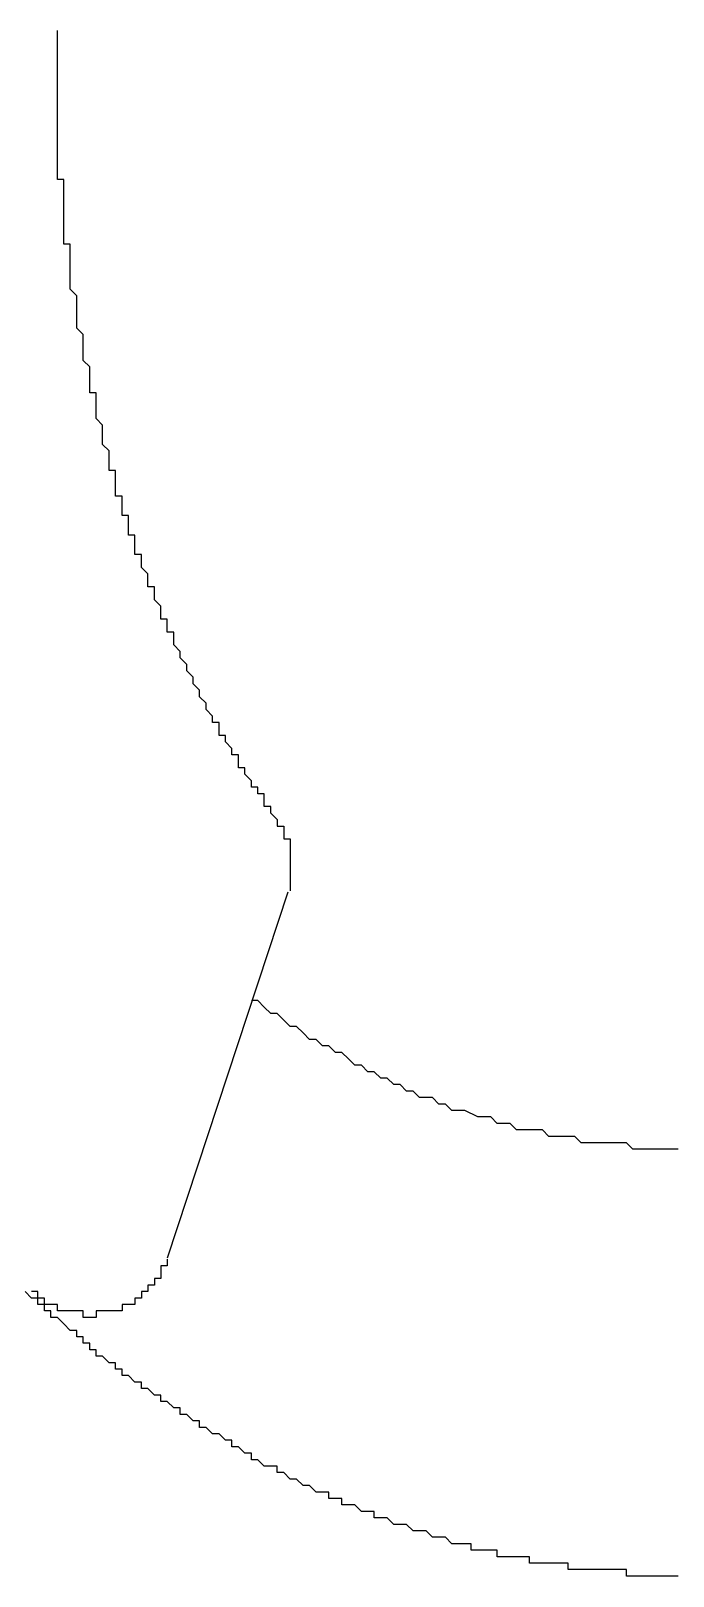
# Model space of a CAD drawing. Header units: inches. Extents: x -233729 to 737493, y -275239 to 196021.
# Drawn here: x 356534 to 356633.3, y -221943.6 to -221704.6 of the extents above; entities that cross this region are included whole.
import ezdxf

# ---------------------------------------------------------------- set-up
doc = ezdxf.new("R2010")
doc.units = ezdxf.units.IN
doc.header["$MEASUREMENT"] = 0
doc.layers.add('_FL_FAC_OFFICES', color=252, linetype='Continuous')
doc.layers.add('_FL_FAC_WALLS', color=252, linetype='Continuous')

# ---------------------------------------------------------------- blocks, each defined once
blk = doc.blocks.new('FL_Building')
at = {"layer": '_FL_FAC_OFFICES', "color": 0}
blk.add_line((2243473.8, -306117.34), (2243455.14, -306173.96), dxfattribs=at)
for points in [[(2243438.18, -305988.12, 0), (2243438.18, -305987.12, 0), (2243438.18, -305987.12, 0), (2243438.18, -305986.12, 0), (2243438.18, -305986.12, 0), (2243438.18, -305985.12, 0), (2243438.18, -305985.12, 0), (2243438.18, -305984.12, 0)], [(2243448.18, -306058.12, 0), (2243448.18, -306058.12, 0), (2243448.18, -306057.12, 0), (2243448.18, -306057.12, 0), (2243448.18, -306056.12, 0), (2243447.18, -306056.12, 0), (2243447.18, -306055.12, 0), (2243447.18, -306054.12, 0), (2243447.18, -306054.12, 0), (2243447.18, -306053.12, 0), (2243447.18, -306053.12, 0), (2243447.18, -306052.12, 0), (2243446.18, -306052.12, 0), (2243446.18, -306051.12, 0), (2243446.18, -306051.12, 0), (2243446.18, -306050.12, 0), (2243446.18, -306050.12, 0), (2243446.18, -306049.12, 0), (2243446.18, -306049.12, 0), (2243445.18, -306048.12, 0), (2243445.18, -306047.12, 0), (2243445.18, -306047.12, 0), (2243445.18, -306046.12, 0), (2243445.18, -306046.12, 0), (2243445.18, -306045.12, 0), (2243445.18, -306045.12, 0), (2243444.18, -306044.12, 0), (2243444.18, -306044.12, 0), (2243444.18, -306043.12, 0), (2243444.18, -306043.12, 0), (2243444.18, -306042.12, 0), (2243444.18, -306042.12, 0), (2243444.18, -306041.12, 0), (2243444.18, -306040.12, 0), (2243443.18, -306040.12, 0), (2243443.18, -306039.12, 0), (2243443.18, -306039.12, 0), (2243443.18, -306038.12, 0), (2243443.18, -306038.12, 0), (2243443.18, -306037.12, 0), (2243443.18, -306037.12, 0), (2243443.18, -306036.12, 0), (2243443.18, -306036.12, 0), (2243442.18, -306035.12, 0), (2243442.18, -306034.12, 0), (2243442.18, -306034.12, 0), (2243442.18, -306033.12, 0), (2243442.18, -306033.12, 0), (2243442.18, -306032.12, 0), (2243442.18, -306032.12, 0), (2243442.18, -306031.12, 0), (2243442.18, -306031.12, 0), (2243441.18, -306030.12, 0), (2243441.18, -306030.12, 0), (2243441.18, -306029.12, 0), (2243441.18, -306028.12, 0), (2243441.18, -306028.12, 0), (2243441.18, -306027.12, 0), (2243441.18, -306027.12, 0), (2243441.18, -306026.12, 0), (2243441.18, -306026.12, 0), (2243441.18, -306025.12, 0), (2243441.18, -306025.12, 0), (2243440.18, -306024.12, 0), (2243440.18, -306023.12, 0), (2243440.18, -306023.12, 0), (2243440.18, -306022.12, 0), (2243440.18, -306022.12, 0), (2243440.18, -306021.12, 0), (2243440.18, -306021.12, 0), (2243440.18, -306020.12, 0), (2243440.18, -306020.12, 0), (2243440.18, -306019.12, 0), (2243440.18, -306018.12, 0), (2243440.18, -306018.12, 0), (2243440.18, -306017.12, 0), (2243439.18, -306017.12, 0), (2243439.18, -306016.12, 0), (2243439.18, -306016.12, 0), (2243439.18, -306015.12, 0), (2243439.18, -306015.12, 0), (2243439.18, -306014.12, 0), (2243439.18, -306014.12, 0), (2243439.18, -306013.12, 0), (2243439.18, -306012.12, 0), (2243439.18, -306012.12, 0), (2243439.18, -306011.12, 0), (2243439.18, -306011.12, 0), (2243439.18, -306010.12, 0), (2243439.18, -306010.12, 0), (2243439.18, -306009.12, 0), (2243439.18, -306009.12, 0), (2243439.18, -306008.12, 0), (2243439.18, -306007.12, 0), (2243438.18, -306007.12, 0), (2243438.18, -306006.12, 0), (2243438.18, -306006.12, 0), (2243438.18, -306005.12, 0), (2243438.18, -306005.12, 0), (2243438.18, -306004.12, 0), (2243438.18, -306004.12, 0), (2243438.18, -306003.12, 0), (2243438.18, -306002.12, 0), (2243438.18, -306002.12, 0), (2243438.18, -306001.12, 0), (2243438.18, -306001.12, 0), (2243438.18, -306000.12, 0), (2243438.18, -306000.12, 0), (2243438.18, -305999.12, 0), (2243438.18, -305999.12, 0), (2243438.18, -305998.12, 0), (2243438.18, -305997.12, 0), (2243438.18, -305997.12, 0), (2243438.18, -305996.12, 0), (2243438.18, -305996.12, 0), (2243438.18, -305995.12, 0), (2243438.18, -305995.12, 0), (2243438.18, -305994.12, 0), (2243438.18, -305994.12, 0), (2243438.18, -305993.12, 0), (2243438.18, -305992.12, 0), (2243438.18, -305992.12, 0), (2243438.18, -305991.12, 0), (2243438.18, -305991.12, 0), (2243438.18, -305990.12, 0), (2243438.18, -305990.12, 0), (2243438.18, -305989.12, 0), (2243438.18, -305989.12, 0), (2243438.18, -305988.12, 0)], [(2243472.18, -306106.12, 0), (2243472.18, -306106.12, 0), (2243471.18, -306105.12, 0), (2243471.18, -306105.12, 0), (2243471.18, -306104.12, 0), (2243471.18, -306104.12, 0), (2243470.18, -306104.12, 0), (2243470.18, -306103.12, 0), (2243470.18, -306103.12, 0), (2243470.18, -306103.12, 0), (2243470.18, -306102.12, 0), (2243469.18, -306102.12, 0), (2243469.18, -306102.12, 0), (2243469.18, -306101.12, 0), (2243469.18, -306101.12, 0), (2243468.18, -306101.12, 0), (2243468.18, -306100.12, 0), (2243468.18, -306100.12, 0), (2243468.18, -306100.12, 0), (2243467.18, -306099.12, 0), (2243467.18, -306099.12, 0), (2243467.18, -306099.12, 0), (2243467.18, -306098.12, 0), (2243467.18, -306098.12, 0), (2243466.18, -306098.12, 0), (2243466.18, -306097.12, 0), (2243466.18, -306097.12, 0), (2243466.18, -306096.12, 0), (2243465.18, -306096.12, 0), (2243465.18, -306096.12, 0), (2243465.18, -306095.12, 0), (2243465.18, -306095.12, 0), (2243465.18, -306095.12, 0), (2243464.18, -306094.12, 0), (2243464.18, -306094.12, 0), (2243464.18, -306094.12, 0), (2243464.18, -306093.12, 0), (2243464.18, -306093.12, 0), (2243463.18, -306093.12, 0), (2243463.18, -306092.12, 0), (2243463.18, -306092.12, 0), (2243463.18, -306091.12, 0), (2243462.18, -306091.12, 0), (2243462.18, -306091.12, 0), (2243462.18, -306090.12, 0), (2243462.18, -306090.12, 0), (2243462.18, -306090.12, 0), (2243461.18, -306089.12, 0), (2243461.18, -306089.12, 0), (2243461.18, -306089.12, 0), (2243461.18, -306088.12, 0), (2243461.18, -306088.12, 0), (2243460.18, -306087.12, 0), (2243460.18, -306087.12, 0), (2243460.18, -306087.12, 0), (2243460.18, -306086.12, 0), (2243460.18, -306086.12, 0), (2243460.18, -306086.12, 0), (2243459.18, -306085.12, 0), (2243459.18, -306085.12, 0), (2243459.18, -306084.12, 0), (2243459.18, -306084.12, 0), (2243459.18, -306084.12, 0), (2243458.18, -306083.12, 0), (2243458.18, -306083.12, 0), (2243458.18, -306083.12, 0), (2243458.18, -306082.12, 0), (2243458.18, -306082.12, 0), (2243457.18, -306081.12, 0), (2243457.18, -306081.12, 0), (2243457.18, -306081.12, 0), (2243457.18, -306080.12, 0), (2243457.18, -306080.12, 0), (2243457.18, -306080.12, 0), (2243456.18, -306079.12, 0), (2243456.18, -306079.12, 0), (2243456.18, -306078.12, 0), (2243456.18, -306078.12, 0), (2243456.18, -306078.12, 0), (2243456.18, -306077.12, 0), (2243455.18, -306077.12, 0), (2243455.18, -306077.12, 0), (2243455.18, -306076.12, 0), (2243455.18, -306076.12, 0), (2243455.18, -306075.12, 0), (2243455.18, -306075.12, 0), (2243454.18, -306075.12, 0), (2243454.18, -306074.12, 0), (2243454.18, -306074.12, 0), (2243454.18, -306073.12, 0), (2243454.18, -306073.12, 0), (2243454.18, -306073.12, 0), (2243453.18, -306072.12, 0), (2243453.18, -306072.12, 0), (2243453.18, -306072.12, 0), (2243453.18, -306071.12, 0), (2243453.18, -306071.12, 0), (2243453.18, -306070.12, 0), (2243452.18, -306070.12, 0), (2243452.18, -306070.12, 0), (2243452.18, -306069.12, 0), (2243452.18, -306069.12, 0), (2243452.18, -306068.12, 0), (2243452.18, -306068.12, 0), (2243452.18, -306068.12, 0), (2243451.18, -306067.12, 0), (2243451.18, -306067.12, 0), (2243451.18, -306066.12, 0), (2243451.18, -306066.12, 0), (2243451.18, -306066.12, 0), (2243451.18, -306065.12, 0), (2243451.18, -306065.12, 0), (2243450.18, -306065.12, 0), (2243450.18, -306064.12, 0), (2243450.18, -306064.12, 0), (2243450.18, -306063.12, 0), (2243450.18, -306063.12, 0), (2243450.18, -306063.12, 0), (2243450.18, -306062.12, 0), (2243449.18, -306062.12, 0), (2243449.18, -306061.12, 0), (2243449.18, -306061.12, 0), (2243449.18, -306061.12, 0), (2243449.18, -306060.12, 0), (2243449.18, -306060.12, 0), (2243449.18, -306059.12, 0), (2243449.18, -306059.12, 0), (2243448.18, -306059.12, 0), (2243448.18, -306058.12, 0)], [(2243472.18, -306106.12, 0), (2243472.18, -306106.12, 0), (2243472.18, -306106.12, 0), (2243472.18, -306106.12, 0), (2243472.18, -306106.12, 0), (2243472.18, -306106.12, 0), (2243472.18, -306106.12, 0), (2243472.18, -306106.12, 0), (2243472.18, -306106.12, 0), (2243472.18, -306107.12, 0), (2243472.18, -306107.12, 0), (2243472.18, -306107.12, 0), (2243473.18, -306107.12, 0), (2243473.18, -306107.12, 0), (2243473.18, -306107.12, 0), (2243473.18, -306107.12, 0), (2243473.18, -306107.12, 0), (2243473.18, -306107.12, 0), (2243473.18, -306107.12, 0), (2243473.18, -306107.12, 0), (2243473.18, -306107.12, 0), (2243473.18, -306108.12, 0), (2243473.18, -306108.12, 0), (2243473.18, -306108.12, 0), (2243473.18, -306108.12, 0), (2243473.18, -306108.12, 0), (2243473.18, -306108.12, 0), (2243473.18, -306108.12, 0), (2243473.18, -306108.12, 0), (2243473.18, -306108.12, 0), (2243473.18, -306108.12, 0), (2243473.18, -306108.12, 0), (2243473.18, -306108.12, 0), (2243473.18, -306109.12, 0), (2243473.18, -306109.12, 0), (2243473.18, -306109.12, 0), (2243473.18, -306109.12, 0), (2243473.18, -306109.12, 0), (2243474.18, -306109.12, 0), (2243474.18, -306109.12, 0), (2243474.18, -306109.12, 0), (2243474.18, -306109.12, 0), (2243474.18, -306109.12, 0), (2243474.18, -306109.12, 0), (2243474.18, -306110.12, 0), (2243474.18, -306110.12, 0), (2243474.18, -306110.12, 0), (2243474.18, -306110.12, 0), (2243474.18, -306110.12, 0), (2243474.18, -306110.12, 0), (2243474.18, -306110.12, 0), (2243474.18, -306110.12, 0), (2243474.18, -306110.12, 0), (2243474.18, -306110.12, 0), (2243474.18, -306110.12, 0), (2243474.18, -306111.12, 0), (2243474.18, -306111.12, 0), (2243474.18, -306111.12, 0), (2243474.18, -306111.12, 0), (2243474.18, -306111.12, 0), (2243474.18, -306111.12, 0), (2243474.18, -306111.12, 0), (2243474.18, -306111.12, 0), (2243474.18, -306111.12, 0), (2243474.18, -306111.12, 0), (2243474.18, -306111.12, 0), (2243474.18, -306112.12, 0), (2243474.18, -306112.12, 0), (2243474.18, -306112.12, 0), (2243474.18, -306112.12, 0), (2243474.18, -306112.12, 0), (2243474.18, -306112.12, 0), (2243474.18, -306112.12, 0), (2243474.18, -306112.12, 0), (2243474.18, -306112.12, 0), (2243474.18, -306112.12, 0), (2243474.18, -306112.12, 0), (2243474.18, -306113.12, 0), (2243474.18, -306113.12, 0), (2243474.18, -306113.12, 0), (2243474.18, -306113.12, 0), (2243474.18, -306113.12, 0), (2243474.18, -306113.12, 0), (2243474.18, -306113.12, 0), (2243474.18, -306113.12, 0), (2243474.18, -306113.12, 0), (2243474.18, -306113.12, 0), (2243474.18, -306113.12, 0), (2243474.18, -306114.12, 0), (2243474.18, -306114.12, 0), (2243474.18, -306114.12, 0), (2243474.18, -306114.12, 0), (2243474.18, -306114.12, 0), (2243474.18, -306114.12, 0), (2243474.18, -306114.12, 0), (2243474.18, -306114.12, 0), (2243474.18, -306114.12, 0), (2243474.18, -306114.12, 0), (2243474.18, -306114.12, 0), (2243474.18, -306115.12, 0), (2243474.18, -306115.12, 0), (2243474.18, -306115.12, 0), (2243474.18, -306115.12, 0), (2243474.18, -306115.12, 0), (2243474.18, -306115.12, 0), (2243474.18, -306115.12, 0), (2243474.18, -306115.12, 0), (2243474.18, -306115.12, 0), (2243474.18, -306115.12, 0), (2243474.18, -306116.12, 0), (2243474.18, -306116.12, 0), (2243474.18, -306116.12, 0), (2243474.18, -306116.12, 0), (2243474.18, -306116.12, 0), (2243474.18, -306116.12, 0), (2243474.18, -306116.12, 0), (2243474.18, -306116.12, 0), (2243474.18, -306116.12, 0), (2243474.18, -306116.12, 0), (2243474.18, -306116.12, 0), (2243474.18, -306116.12, 0), (2243474.18, -306117.12, 0), (2243474.18, -306117.12, 0), (2243474.18, -306117.12, 0), (2243474.18, -306117.12, 0), (2243474.18, -306117.12, 0), (2243474.18, -306117.12, 0), (2243474.18, -306117.12, 0), (2243474.18, -306117.12, 0)], [(2243534.18, -306157.12, 0), (2243533.18, -306157.12, 0), (2243532.18, -306157.12, 0), (2243531.18, -306157.12, 0), (2243530.18, -306157.12, 0), (2243528.18, -306157.12, 0), (2243527.18, -306157.12, 0), (2243526.18, -306156.12, 0), (2243525.18, -306156.12, 0), (2243524.18, -306156.12, 0), (2243523.18, -306156.12, 0), (2243522.18, -306156.12, 0), (2243520.18, -306156.12, 0), (2243519.18, -306156.12, 0), (2243518.18, -306155.12, 0), (2243517.18, -306155.12, 0), (2243516.18, -306155.12, 0), (2243515.18, -306155.12, 0), (2243514.18, -306155.12, 0), (2243513.18, -306154.12, 0), (2243511.18, -306154.12, 0), (2243510.18, -306154.12, 0), (2243509.18, -306154.12, 0), (2243508.18, -306153.12, 0), (2243507.18, -306153.12, 0), (2243506.18, -306153.12, 0), (2243505.18, -306152.12, 0), (2243504.18, -306152.12, 0), (2243503.18, -306152.12, 0), (2243501.18, -306151.12, 0), (2243500.18, -306151.12, 0), (2243499.18, -306151.12, 0), (2243498.18, -306150.12, 0), (2243497.18, -306150.12, 0), (2243496.18, -306149.12, 0), (2243495.18, -306149.12, 0), (2243494.18, -306149.12, 0), (2243493.18, -306148.12, 0), (2243492.18, -306148.12, 0), (2243491.18, -306147.12, 0), (2243490.18, -306147.12, 0), (2243489.18, -306146.12, 0), (2243488.18, -306146.12, 0), (2243487.18, -306145.12, 0), (2243486.18, -306145.12, 0), (2243485.18, -306144.12, 0), (2243484.18, -306144.12, 0), (2243483.18, -306143.12, 0), (2243482.18, -306142.12, 0), (2243481.18, -306142.12, 0), (2243480.18, -306141.12, 0), (2243479.18, -306141.12, 0), (2243478.18, -306140.12, 0), (2243477.18, -306140.12, 0), (2243476.18, -306139.12, 0), (2243475.18, -306138.12, 0), (2243474.18, -306138.12, 0), (2243473.18, -306137.12, 0), (2243472.18, -306136.12, 0), (2243471.18, -306136.12, 0), (2243470.18, -306135.12, 0), (2243469.18, -306134.12, 0), (2243468.18, -306134.12, 0)], [(2243471.18, -306206.12, 0), (2243471.18, -306206.12, 0), (2243470.18, -306206.12, 0), (2243469.18, -306205.12, 0), (2243469.18, -306205.12, 0), (2243468.18, -306205.12, 0), (2243468.18, -306204.12, 0), (2243467.18, -306204.12, 0), (2243467.18, -306204.12, 0), (2243466.18, -306203.12, 0), (2243466.18, -306203.12, 0), (2243465.18, -306203.12, 0), (2243465.18, -306202.12, 0), (2243464.18, -306202.12, 0), (2243464.18, -306202.12, 0), (2243463.18, -306201.12, 0), (2243462.18, -306201.12, 0), (2243462.18, -306201.12, 0), (2243461.18, -306200.12, 0), (2243461.18, -306200.12, 0), (2243460.18, -306200.12, 0), (2243460.18, -306199.12, 0), (2243459.18, -306199.12, 0), (2243459.18, -306199.12, 0), (2243458.18, -306198.12, 0), (2243458.18, -306198.12, 0), (2243457.18, -306198.12, 0), (2243457.18, -306197.12, 0), (2243456.18, -306197.12, 0), (2243456.18, -306197.12, 0), (2243455.18, -306196.12, 0), (2243455.18, -306196.12, 0), (2243454.18, -306196.12, 0), (2243454.18, -306195.12, 0), (2243453.18, -306195.12, 0), (2243453.18, -306195.12, 0), (2243452.18, -306194.12, 0), (2243451.18, -306194.12, 0), (2243451.18, -306193.12, 0), (2243450.18, -306193.12, 0), (2243450.18, -306193.12, 0), (2243449.18, -306192.12, 0), (2243449.18, -306192.12, 0), (2243448.18, -306192.12, 0), (2243448.18, -306191.12, 0), (2243447.18, -306191.12, 0), (2243447.18, -306190.12, 0), (2243446.18, -306190.12, 0), (2243446.18, -306190.12, 0), (2243445.18, -306189.12, 0), (2243445.18, -306189.12, 0), (2243444.18, -306189.12, 0), (2243444.18, -306188.12, 0), (2243443.18, -306188.12, 0), (2243443.18, -306187.12, 0), (2243443.18, -306187.12, 0), (2243442.18, -306187.12, 0), (2243442.18, -306186.12, 0), (2243441.18, -306186.12, 0), (2243441.18, -306185.12, 0), (2243440.18, -306185.12, 0), (2243440.18, -306185.12, 0), (2243439.18, -306184.12, 0), (2243439.18, -306184.12, 0), (2243438.18, -306183.12, 0), (2243438.18, -306183.12, 0), (2243437.18, -306183.12, 0), (2243437.18, -306182.12, 0), (2243436.18, -306182.12, 0), (2243436.18, -306181.12, 0), (2243435.18, -306181.12, 0), (2243435.18, -306180.12, 0), (2243434.18, -306180.12, 0), (2243434.18, -306180.12, 0), (2243433.18, -306179.12, 0)], [(2243455.18, -306174.12, 0), (2243455.18, -306174.12, 0), (2243455.18, -306174.12, 0), (2243455.18, -306174.12, 0), (2243455.18, -306175.12, 0), (2243455.18, -306175.12, 0), (2243455.18, -306175.12, 0), (2243454.18, -306175.12, 0), (2243454.18, -306175.12, 0), (2243454.18, -306176.12, 0), (2243454.18, -306176.12, 0), (2243454.18, -306176.12, 0), (2243454.18, -306176.12, 0), (2243454.18, -306176.12, 0), (2243454.18, -306176.12, 0), (2243454.18, -306177.12, 0), (2243454.18, -306177.12, 0), (2243453.18, -306177.12, 0), (2243453.18, -306177.12, 0), (2243453.18, -306177.12, 0), (2243453.18, -306177.12, 0), (2243453.18, -306178.12, 0), (2243453.18, -306178.12, 0), (2243453.18, -306178.12, 0), (2243453.18, -306178.12, 0), (2243452.18, -306178.12, 0), (2243452.18, -306178.12, 0), (2243452.18, -306179.12, 0), (2243452.18, -306179.12, 0), (2243452.18, -306179.12, 0), (2243452.18, -306179.12, 0), (2243452.18, -306179.12, 0), (2243451.18, -306179.12, 0), (2243451.18, -306179.12, 0), (2243451.18, -306180.12, 0), (2243451.18, -306180.12, 0), (2243451.18, -306180.12, 0), (2243451.18, -306180.12, 0), (2243451.18, -306180.12, 0), (2243450.18, -306180.12, 0), (2243450.18, -306180.12, 0), (2243450.18, -306180.12, 0), (2243450.18, -306180.12, 0), (2243450.18, -306181.12, 0), (2243450.18, -306181.12, 0), (2243449.18, -306181.12, 0), (2243449.18, -306181.12, 0), (2243449.18, -306181.12, 0), (2243449.18, -306181.12, 0), (2243449.18, -306181.12, 0), (2243448.18, -306181.12, 0), (2243448.18, -306181.12, 0), (2243448.18, -306181.12, 0), (2243448.18, -306182.12, 0), (2243448.18, -306182.12, 0), (2243448.18, -306182.12, 0), (2243447.18, -306182.12, 0), (2243447.18, -306182.12, 0), (2243447.18, -306182.12, 0), (2243447.18, -306182.12, 0), (2243447.18, -306182.12, 0), (2243446.18, -306182.12, 0), (2243446.18, -306182.12, 0), (2243446.18, -306182.12, 0), (2243446.18, -306182.12, 0), (2243446.18, -306182.12, 0), (2243445.18, -306182.12, 0), (2243445.18, -306182.12, 0), (2243445.18, -306182.12, 0), (2243445.18, -306182.12, 0), (2243445.18, -306182.12, 0), (2243444.18, -306182.12, 0), (2243444.18, -306182.12, 0), (2243444.18, -306183.12, 0), (2243444.18, -306183.12, 0), (2243444.18, -306183.12, 0), (2243443.18, -306183.12, 0), (2243443.18, -306183.12, 0), (2243443.18, -306183.12, 0), (2243443.18, -306183.12, 0), (2243443.18, -306183.12, 0), (2243442.18, -306183.12, 0), (2243442.18, -306183.12, 0), (2243442.18, -306183.12, 0), (2243442.18, -306183.12, 0), (2243442.18, -306182.12, 0), (2243441.18, -306182.12, 0), (2243441.18, -306182.12, 0), (2243441.18, -306182.12, 0), (2243441.18, -306182.12, 0), (2243441.18, -306182.12, 0), (2243440.18, -306182.12, 0), (2243440.18, -306182.12, 0), (2243440.18, -306182.12, 0), (2243440.18, -306182.12, 0), (2243440.18, -306182.12, 0), (2243439.18, -306182.12, 0), (2243439.18, -306182.12, 0), (2243439.18, -306182.12, 0), (2243439.18, -306182.12, 0), (2243439.18, -306182.12, 0), (2243438.18, -306182.12, 0), (2243438.18, -306182.12, 0), (2243438.18, -306182.12, 0), (2243438.18, -306181.12, 0), (2243438.18, -306181.12, 0), (2243437.18, -306181.12, 0), (2243437.18, -306181.12, 0), (2243437.18, -306181.12, 0), (2243437.18, -306181.12, 0), (2243437.18, -306181.12, 0), (2243437.18, -306181.12, 0), (2243436.18, -306181.12, 0), (2243436.18, -306181.12, 0), (2243436.18, -306181.12, 0), (2243436.18, -306180.12, 0), (2243436.18, -306180.12, 0), (2243436.18, -306180.12, 0), (2243435.18, -306180.12, 0), (2243435.18, -306180.12, 0), (2243435.18, -306180.12, 0), (2243435.18, -306180.12, 0), (2243435.18, -306180.12, 0), (2243435.18, -306179.12, 0), (2243434.18, -306179.12, 0), (2243434.18, -306179.12, 0), (2243434.18, -306179.12, 0), (2243434.18, -306179.12, 0), (2243434.18, -306179.12, 0)], [(2243534.18, -306223.12, 0), (2243533.18, -306223.12, 0), (2243533.18, -306223.12, 0), (2243532.18, -306223.12, 0), (2243532.18, -306223.12, 0), (2243531.18, -306223.12, 0), (2243531.18, -306223.12, 0), (2243530.18, -306223.12, 0), (2243530.18, -306223.12, 0), (2243529.18, -306223.12, 0), (2243528.18, -306223.12, 0), (2243528.18, -306223.12, 0), (2243527.18, -306223.12, 0), (2243527.18, -306223.12, 0), (2243526.18, -306223.12, 0), (2243526.18, -306222.12, 0), (2243525.18, -306222.12, 0), (2243525.18, -306222.12, 0), (2243524.18, -306222.12, 0), (2243524.18, -306222.12, 0), (2243523.18, -306222.12, 0), (2243523.18, -306222.12, 0), (2243522.18, -306222.12, 0), (2243522.18, -306222.12, 0), (2243521.18, -306222.12, 0), (2243521.18, -306222.12, 0), (2243520.18, -306222.12, 0), (2243519.18, -306222.12, 0), (2243519.18, -306222.12, 0), (2243518.18, -306222.12, 0), (2243518.18, -306222.12, 0), (2243517.18, -306222.12, 0), (2243517.18, -306221.12, 0), (2243516.18, -306221.12, 0), (2243516.18, -306221.12, 0), (2243515.18, -306221.12, 0), (2243515.18, -306221.12, 0), (2243514.18, -306221.12, 0), (2243514.18, -306221.12, 0), (2243513.18, -306221.12, 0), (2243513.18, -306221.12, 0), (2243512.18, -306221.12, 0), (2243512.18, -306221.12, 0), (2243511.18, -306221.12, 0), (2243511.18, -306220.12, 0), (2243510.18, -306220.12, 0), (2243509.18, -306220.12, 0), (2243509.18, -306220.12, 0), (2243508.18, -306220.12, 0), (2243508.18, -306220.12, 0), (2243507.18, -306220.12, 0), (2243507.18, -306220.12, 0), (2243506.18, -306220.12, 0), (2243506.18, -306219.12, 0), (2243505.18, -306219.12, 0), (2243505.18, -306219.12, 0), (2243504.18, -306219.12, 0), (2243504.18, -306219.12, 0), (2243503.18, -306219.12, 0), (2243503.18, -306219.12, 0), (2243502.18, -306219.12, 0), (2243502.18, -306218.12, 0), (2243501.18, -306218.12, 0), (2243501.18, -306218.12, 0), (2243500.18, -306218.12, 0), (2243500.18, -306218.12, 0), (2243499.18, -306218.12, 0), (2243499.18, -306218.12, 0), (2243498.18, -306217.12, 0), (2243498.18, -306217.12, 0), (2243497.18, -306217.12, 0), (2243497.18, -306217.12, 0), (2243496.18, -306217.12, 0), (2243496.18, -306217.12, 0), (2243495.18, -306216.12, 0), (2243495.18, -306216.12, 0), (2243494.18, -306216.12, 0), (2243494.18, -306216.12, 0), (2243493.18, -306216.12, 0), (2243493.18, -306216.12, 0), (2243492.18, -306215.12, 0), (2243492.18, -306215.12, 0), (2243491.18, -306215.12, 0), (2243491.18, -306215.12, 0), (2243490.18, -306215.12, 0), (2243490.18, -306215.12, 0), (2243489.18, -306214.12, 0), (2243489.18, -306214.12, 0), (2243488.18, -306214.12, 0), (2243488.18, -306214.12, 0), (2243487.18, -306214.12, 0), (2243487.18, -306213.12, 0), (2243486.18, -306213.12, 0), (2243486.18, -306213.12, 0), (2243485.18, -306213.12, 0), (2243485.18, -306213.12, 0), (2243484.18, -306212.12, 0), (2243484.18, -306212.12, 0), (2243483.18, -306212.12, 0), (2243483.18, -306212.12, 0), (2243482.18, -306212.12, 0), (2243482.18, -306211.12, 0), (2243481.18, -306211.12, 0), (2243481.18, -306211.12, 0), (2243480.18, -306211.12, 0), (2243480.18, -306210.12, 0), (2243479.18, -306210.12, 0), (2243479.18, -306210.12, 0), (2243478.18, -306210.12, 0), (2243478.18, -306210.12, 0), (2243477.18, -306209.12, 0), (2243477.18, -306209.12, 0), (2243476.18, -306209.12, 0), (2243476.18, -306209.12, 0), (2243475.18, -306208.12, 0), (2243475.18, -306208.12, 0), (2243474.18, -306208.12, 0), (2243474.18, -306208.12, 0), (2243473.18, -306207.12, 0), (2243473.18, -306207.12, 0), (2243473.18, -306207.12, 0), (2243472.18, -306207.12, 0), (2243472.18, -306206.12, 0), (2243471.18, -306206.12, 0)]]:
    blk.add_polyline3d(points, dxfattribs=at)
blk = doc.blocks.new('A$C667968a6')
at = {"layer": '_FL_FAC_WALLS', "linetype": 'Continuous', "lineweight": -3}
blk.add_blockref('FL_Building', (-2249813.75, 156686.16), dxfattribs=at)

msp = doc.modelspace()

# ---------------------------------------------------------------- block references
msp.add_blockref('A$C667968a6', (362913.6874, -72406.61113, -162219.4368))

doc.saveas('drawing.dxf')
